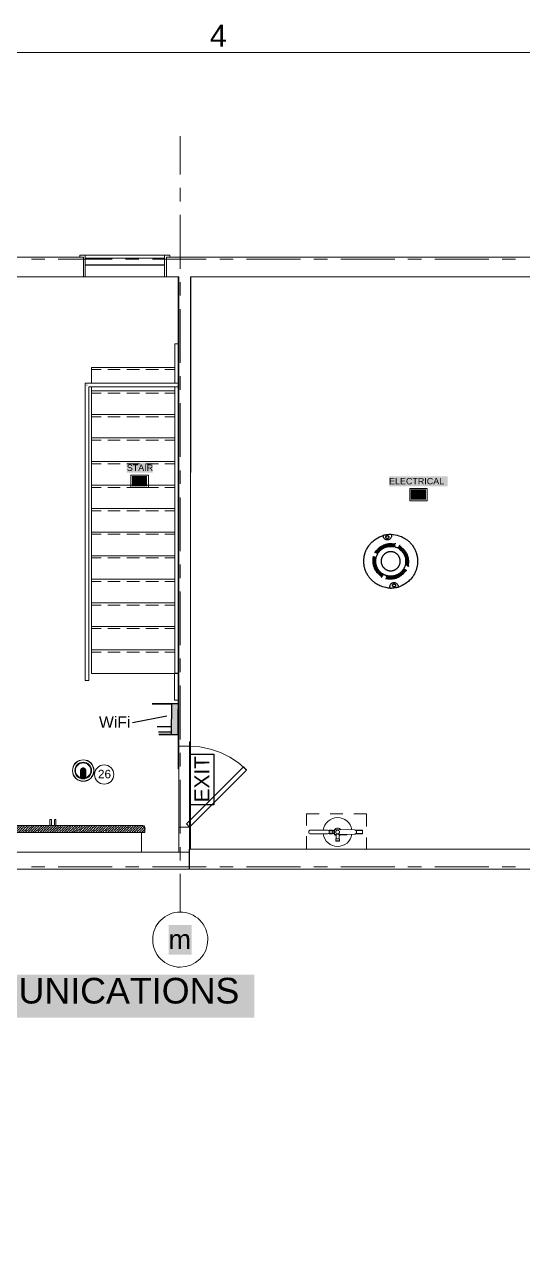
# Model space of a CAD drawing. Header units: inches. Extents: x 0.9 to 36.3, y 0.7 to 23.3.
# Drawn here: x 8.78 to 13.41, y 11.78 to 23.25 of the extents above; entities that cross this region are included whole.
import ezdxf

# ---------------------------------------------------------------- set-up
doc = ezdxf.new("R2010")
doc.units = ezdxf.units.IN
doc.linetypes.add('ACAD_ISO02W100', pattern=[15, 12, -3])
doc.linetypes.add('CENTER', pattern=[50.8, 31.75, -6.35, 6.35, -6.35])
doc.layers.get('0').update_dxf_attribs({"color": 1})
for name, color, linetype, lineweight, true_color in [('Boarder for name', 7, 'Continuous', 5, 0x777777), ('Doors', 7, 'Continuous', 5, 0xf2db9c), ('PDF_Geometry', 7, 'Continuous', 9, 0x777777), ('Security Panel', 7, 'Continuous', 5, 0x9a9c7f)]:
    doc.layers.add(name, color=color, linetype=linetype, lineweight=lineweight, true_color=true_color)
for name, color, linetype, lineweight in [('CCTV', 38, 'Continuous', 0), ('Fire Extinguisher', 12, 'Continuous', 15), ('Numbering CCTV', 38, 'Continuous', 0)]:
    doc.layers.add(name, color=color, linetype=linetype, lineweight=lineweight)
for name, color, linetype in [('EXIT', 10, 'Continuous'), ('PDF_Text', 7, 'Continuous'), ('Smoke Detector', 40, 'Continuous'), ('WIFI', 18, 'Continuous')]:
    doc.layers.add(name, color=color, linetype=linetype)
doc.layers.add('PDF_Solid Fills', color=7, linetype='Continuous', true_color=0xffffff)
doc.styles.add('PDF Arial', font='arial.ttf')
doc.styles.add('PDF GillSansMTCondensed', font='arial.ttf')
doc.styles.get("Standard").update_dxf_attribs({"font": 'arial.ttf'})

# ---------------------------------------------------------------- blocks, each defined once
blk = doc.blocks.new('HD60-TOP')
at = {"lineweight": 0}
for p, q in [((-1.29, 2.24), (-1.29, 2.23)), ((2.58, 0), (2.57, 0)), ((-1.29, -2.24), (-1.29, -2.23))]:
    blk.add_line(p, q, dxfattribs=at)
at = {"lineweight": 0, "flags": 128}
for points in [[(-1.24, 2.27), (-1.23, 2.26, 0.011482), (-1.34, 2.2), (-1.34, 2.21, -0.005759)], [(0.67, 0), (0.67, -1.3, -0.281624), (0.46, -1.65, -0.240543), (-0.46, -1.65, -0.281624), (-0.67, -1.3), (-0.67, 0, -1.000121)], [(2.58, -0.06), (2.57, -0.06, 0.011482), (2.57, 0.06), (2.58, 0.06, -0.005759)], [(-1.34, -2.21), (-1.34, -2.2, 0.011482), (-1.23, -2.26), (-1.24, -2.27, -0.005759)]]:
    blk.add_lwpolyline(points, format="xyb", close=True, dxfattribs=at)
at = {"lineweight": 0}
for radius in [2.57, 2.54, 1.99, 1.97]:
    blk.add_circle((0, 0), radius, dxfattribs=at)
blk.add_circle((0, 0), 1.84)
blk = doc.blocks.new('Fire Extinguisher_top_dwgmodels.com')
at = {"color": 0}
for p, q in [((-111.7, 8), (-47, 8)), ((-34.9, 6.6), (-37.6, 6.6)), ((-34.9, 8), (-34.9, -8)), ((-34.9, 8), (-23.5, 8)), ((-34.9, 4.6), (-23.2, 4.6)), ((-34.8, 5.7), (-23.2, 5.7)), ((-18.9, 6.3), (-18.9, -6.3)), ((-18.9, 6.3), (-13.5, 6.3)), ((-13.5, -10), (-13.5, 10)), ((-13.5, 10), (70.6, 8.9)), ((10.3, 9.7), (10.3, 11.5)), ((10.7, 9.7), (10.7, 11.5)), ((75, 7.5), (102.5, 7.5)), ((76.7, 5.9), (102.5, 5.9)), ((78.5, 0.9), (78.5, -0.9)), ((102.5, 7.5), (102.5, -7.5)), ((-111.7, -8), (-47, -8)), ((-34.9, -6.6), (-37.6, -6.6)), ((-34.9, -4.6), (-23.2, -4.6)), ((-34.9, -8), (-23.5, -8)), ((-34.8, -5.7), (-23.2, -5.7)), ((-18.9, -6.3), (-13.5, -6.3)), ((-13.5, -10), (70.6, -8.9)), ((-8, -38), (-8, -28.4)), ((8, -28.4), (-8, -28.4)), ((-8, -36.1), (8, -36.1)), ((8, -38), (-8, -38)), ((-6, -9.9), (-6, -28.4)), ((6, -9.7), (6, -28.4)), ((8, -38), (8, -28.4)), ((10.3, -9.7), (10.3, -9.7)), ((10.7, -9.9), (10.7, -9.7)), ((10.8, -10.2), (11, -9.9)), ((10.9, -10.4), (38.5, -10.4)), ((10.9, -11.2), (38.5, -11.2)), ((75, -7.5), (102.5, -7.5)), ((76.7, -5.9), (102.5, -5.9))]:
    blk.add_line(p, q, dxfattribs=at)
blk.add_circle((0, 0), 8, dxfattribs=at)
for centre, radius, start, end in [((0, 0), 60, 8.6363, 172.3377), ((-111.7, 0), 8, 90, 270), ((-48.9, -37), 45.1, 75.4552, 87.5164), ((-23.6, 0.6), 7.45, 50.2127, 88.8117), ((-23.3, 7.7), 1.98, 271.9881, 358.9526), ((-25.5, 0), 5.13, 297.4534, 62.5466), ((0, 0), 16, 147.6298, 156.9032), ((0, 0), 16, 37.0611, 141.3809), ((10.5, 11.5), 0.177, 14.0852, 165.9148), ((70.5, 0.9), 8, 0, 89.221), ((0, 0), 60, 187.6623, 351.3637), ((-48.9, 37), 45.1, 272.4836, 284.5448), ((-23.6, -0.6), 7.45, 271.1883, 309.7873), ((-23.3, -7.7), 1.98, 1.0474, 88.0119), ((0, 0), 16, 203.0968, 212.3702), ((0, 0), 16, 218.6191, 247.9757), ((-11.2, -9.9), 0.819, 184.1848, 357.3731), ((0, 0), 16, 292.0243, 310.0558), ((10.5, -11), 1.25, 101.8101, 350.1732), ((10.5, -11), 0.907, 90, 346.3844), ((10.2, -9.7), 0.107, 282.2941, 2.9308), ((10.4, -9.9), 0.229, 277.2272, 346.9737), ((11.1, -10.8), 0.447, 116.5651, 243.4349), ((0, 0), 16, 312.0013, 315.4535), ((10.5, -11), 0.907, 40.2976, 70.7774), ((10.5, -11), 1.25, 27.9629, 66.6982), ((0, 0), 16, 319.3461, 322.9389), ((38.3, -10.8), 0.447, 296.5651, 63.4349), ((70.5, -0.9), 8, 270.779, 0)]:
    blk.add_arc(centre, radius, start, end, dxfattribs=at)

msp = doc.modelspace()

# ---------------------------------------------------------------- hatches: boundary and pattern name
at = {"layer": 'CCTV', "linetype": 'ByBlock', "ltscale": 0.001, "transparency": 33554559}
msp.add_hatch(color=256, dxfattribs=at).paths.add_polyline_path([(9.353, 16.324, 1), (9.301, 16.324), (9.301, 16.274, 0.28161), (9.309, 16.26, 0.240543), (9.344, 16.26, 0.28161), (9.353, 16.274)])
at = {"layer": 'Security Panel', "ltscale": 6, "transparency": 33554559}
h = msp.add_hatch(dxfattribs=at)
h.set_pattern_fill('ANSI36', color=256, scale=0.005)
h.paths.add_polyline_path([(9.901, 15.789, 0.359329), (9.881, 15.813), (8.213, 15.813, 0.368033), (8.192, 15.788), (8.192, 15.749), (9.901, 15.749)])
at = {"layer": 'WIFI', "ltscale": 6, "transparency": 33554559}
h = msp.add_hatch(color=256, dxfattribs=at)
h.dxf.hatch_style = 1
h.set_gradient(color1=(153, 27, 30), color2=(0, 0, 0), name='CYLINDER')
h.paths.add_polyline_path([(10.21, 16.893), (10.21, 16.944), (10.147, 16.945), (10.145, 16.729), (10.147, 16.729), (10.146, 16.685), (10.145, 16.685), (10.145, 16.66), (10.21, 16.659)])

# ---------------------------------------------------------------- linework, layer by layer
at = {"layer": 'Boarder for name', "linetype": 'ByBlock'}
for points in [[(9.771, 19.068), (9.935, 19.068), (9.935, 18.954), (9.771, 18.954)], [(12.36, 18.942), (12.523, 18.942), (12.523, 18.829), (12.36, 18.829)]]:
    msp.add_lwpolyline(points, close=True, dxfattribs=at)
at = {"layer": 'Doors', "linetype": 'ByBlock'}
msp.add_lwpolyline([(10.845, 16.331), (10.77, 16.396), (10.688, 16.449), (10.601, 16.493), (10.508, 16.524), (10.411, 16.544), (10.313, 16.551)], dxfattribs=at)
msp.add_lwpolyline([(10.815, 16.359), (10.843, 16.329), (10.313, 15.799), (10.285, 15.829)], close=True, dxfattribs=at)
at = {"layer": 'EXIT', "linetype": 'ByBlock', "ltscale": 0.001}
msp.add_lwpolyline([(10.54, 16.476), (10.54, 16.006), (10.323, 16.006), (10.323, 16.476)], close=True, dxfattribs=at)
at = {"layer": 'Fire Extinguisher', "linetype": 'ACAD_ISO02W100', "ltscale": 0.01}
msp.add_lwpolyline([(11.4, 15.923), (11.957, 15.923), (11.957, 15.594), (11.4, 15.594)], close=True, dxfattribs=at)
at = {"layer": 'Numbering CCTV', "linetype": 'ByBlock', "ltscale": 0.001}
msp.add_circle((9.522, 16.287), 0.0895, dxfattribs=at)
at = {"layer": 'PDF_Geometry', "linetype": 'ByBlock'}
for p, q in [((13.996, 21.092), (10.1, 21.092)), ((10.1, 21.092), (10.1, 20.909)), ((10.1, 20.909), (10.215, 20.909)), ((10.215, 20.909), (10.215, 16.591)), ((10.323, 16.591), (10.323, 20.909)), ((10.323, 20.909), (12.783, 20.909)), ((10.323, 19.066), (10.323, 15.594)), ((10.215, 16.591), (10.215, 16.549)), ((10.215, 16.549), (10.313, 16.549)), ((10.313, 16.549), (10.313, 16.591)), ((10.313, 16.591), (10.323, 16.591)), ((14.339, 15.594), (10.31, 15.594)), ((10.31, 15.594), (10.31, 15.409)), ((10.323, 15.594), (11.598, 15.594)), ((10.31, 15.409), (14.298, 15.409))]:
    msp.add_line(p, q, dxfattribs=at)
at = {"layer": 'PDF_Geometry', "linetype": 'CENTER', "ltscale": 0.01}
msp.add_line((12.934, 20.909), (12.778, 20.909), dxfattribs=at)
at = {"layer": 'PDF_Geometry', "linetype": 'ByBlock'}
for points in [[(32.364, 1.008), (1.135, 1.008), (32.364, 1.008), (32.364, 22.993), (1.135, 22.993), (32.364, 22.993)], [(9.346, 20.909), (9.33, 20.909), (9.33, 21.092), (9.296, 21.092), (9.296, 21.109), (9.346, 21.109)], [(9.346, 21.082), (9.346, 21.079), (9.346, 21.017), (9.346, 21.021)], [(9.346, 21.082), (9.346, 21.079), (9.346, 21.017), (9.346, 21.021)], [(9.346, 21.082), (9.346, 21.079), (9.346, 21.017), (9.346, 21.021)], [(9.346, 21.082), (9.346, 21.079), (9.346, 21.017), (9.346, 21.021)], [(9.346, 21.082), (9.346, 21.079), (9.346, 21.017), (9.346, 21.021)], [(9.346, 21.082), (9.346, 21.079), (9.346, 21.017), (9.346, 21.021)], [(9.346, 21.082), (9.346, 21.079), (9.346, 21.017), (9.346, 21.021)], [(9.346, 21.082), (9.346, 21.079), (9.346, 21.017), (9.346, 21.021)], [(9.346, 21.082), (9.346, 21.079), (9.346, 21.017), (9.346, 21.021)], [(9.346, 21.082), (9.346, 21.079), (9.346, 21.017), (9.346, 21.021)], [(9.346, 21.082), (9.346, 21.079), (9.346, 21.017), (9.346, 21.021)], [(9.346, 21.082), (9.346, 21.079), (9.346, 21.017), (9.346, 21.021)], [(9.346, 21.082), (9.346, 21.079), (9.346, 21.017), (9.346, 21.021)], [(9.346, 21.082), (9.346, 21.079), (9.346, 21.017), (9.346, 21.021)], [(9.346, 21.082), (9.346, 21.079), (9.346, 21.017), (9.346, 21.021)], [(9.346, 21.082), (9.346, 21.079), (9.346, 21.017), (9.346, 21.021)], [(9.346, 21.082), (9.346, 21.079), (9.346, 21.017), (9.346, 21.021)], [(9.346, 21.021), (10.083, 21.021)], [(9.346, 21.017), (10.083, 21.017)], [(9.346, 21.017), (10.083, 21.017)], [(10.083, 21.109), (10.133, 21.109), (10.133, 21.092), (10.1, 21.092), (10.1, 20.909), (10.083, 20.909)], [(10.083, 21.082), (10.083, 21.021), (10.083, 21.017), (10.083, 21.079)], [(10.083, 21.082), (10.083, 21.021), (10.083, 21.017), (10.083, 21.079)], [(10.083, 21.082), (10.083, 21.021), (10.083, 21.017), (10.083, 21.079)], [(10.083, 21.082), (10.083, 21.021), (10.083, 21.017), (10.083, 21.079)], [(10.083, 21.082), (10.083, 21.021), (10.083, 21.017), (10.083, 21.079)], [(10.083, 21.082), (10.083, 21.021), (10.083, 21.017), (10.083, 21.079)], [(10.083, 21.082), (10.083, 21.021), (10.083, 21.017), (10.083, 21.079)], [(10.083, 21.082), (10.083, 21.021), (10.083, 21.017), (10.083, 21.079)], [(10.083, 21.082), (10.083, 21.021), (10.083, 21.017), (10.083, 21.079)], [(10.083, 21.082), (10.083, 21.021), (10.083, 21.017), (10.083, 21.079)], [(10.083, 21.082), (10.083, 21.021), (10.083, 21.017), (10.083, 21.079)], [(10.083, 21.082), (10.083, 21.021), (10.083, 21.017), (10.083, 21.079)], [(10.083, 21.082), (10.083, 21.021), (10.083, 21.017), (10.083, 21.079)], [(10.083, 21.082), (10.083, 21.021), (10.083, 21.017), (10.083, 21.079)], [(10.083, 21.082), (10.083, 21.021), (10.083, 21.017), (10.083, 21.079)], [(10.083, 21.082), (10.083, 21.021), (10.083, 21.017), (10.083, 21.079)], [(10.083, 21.082), (10.083, 21.021), (10.083, 21.017), (10.083, 21.079)], [(10.1, 20.909), (9.33, 20.909)], [(10.178, 20.286), (10.18, 20.286), (10.181, 20.286), (10.185, 20.286), (10.19, 20.286), (10.193, 20.286), (10.198, 20.286), (10.201, 20.286), (10.205, 20.286), (10.208, 20.286), (10.21, 20.286), (10.208, 20.286), (10.205, 20.286), (10.201, 20.286), (10.198, 20.286), (10.193, 20.286), (10.19, 20.286), (10.185, 20.286), (10.181, 20.286), (10.18, 20.286)], [(10.178, 17.228), (10.178, 19.888)], [(10.21, 19.921), (10.21, 19.919), (10.21, 19.916), (10.21, 19.913), (10.21, 19.909), (10.21, 19.904), (10.21, 19.901), (10.21, 19.896), (10.21, 19.893), (10.21, 19.891), (10.21, 19.889), (10.21, 19.891), (10.21, 19.893), (10.21, 19.896), (10.21, 19.901), (10.21, 19.904), (10.21, 19.909), (10.21, 19.913), (10.21, 19.916), (10.21, 19.919)], [(10.21, 19.914), (10.21, 19.913), (10.21, 19.909), (10.21, 19.908), (10.21, 19.904), (10.21, 19.903), (10.21, 19.899), (10.21, 19.898), (10.21, 19.896), (10.21, 19.894), (10.21, 19.896), (10.21, 19.898), (10.21, 19.899), (10.21, 19.903), (10.21, 19.904), (10.21, 19.908), (10.21, 19.909), (10.21, 19.913)], [(10.176, 16.978), (10.176, 17.228)], [(10.2, 17.228), (10.198, 17.228), (10.193, 17.228), (10.19, 17.228), (10.188, 17.228), (10.19, 17.228), (10.193, 17.228), (10.198, 17.228)], [(9.345, 17.159), (9.346, 17.159), (9.35, 17.159), (9.353, 17.159), (9.356, 17.159), (9.361, 17.159), (9.365, 17.159), (9.37, 17.159), (9.373, 17.159), (9.375, 17.159), (9.376, 17.159), (9.375, 17.159), (9.373, 17.159), (9.37, 17.159), (9.365, 17.159), (9.361, 17.159), (9.356, 17.159), (9.353, 17.159), (9.35, 17.159), (9.346, 17.159)], [(9.351, 17.159), (9.353, 17.159), (9.356, 17.159), (9.358, 17.159), (9.361, 17.159), (9.363, 17.159), (9.366, 17.159), (9.368, 17.159), (9.37, 17.159), (9.371, 17.159), (9.37, 17.159), (9.368, 17.159), (9.366, 17.159), (9.363, 17.159), (9.361, 17.159), (9.358, 17.159), (9.356, 17.159), (9.353, 17.159)], [(10.178, 16.978), (10.18, 16.978), (10.181, 16.978), (10.185, 16.978), (10.19, 16.978), (10.193, 16.978), (10.198, 16.978), (10.201, 16.978), (10.205, 16.978), (10.208, 16.978), (10.21, 16.978), (10.208, 16.978), (10.205, 16.978), (10.201, 16.978), (10.198, 16.978), (10.193, 16.978), (10.19, 16.978), (10.185, 16.978), (10.181, 16.978), (10.18, 16.978)], [(10.178, 16.978), (10.18, 16.978), (10.181, 16.978), (10.185, 16.978), (10.19, 16.978), (10.193, 16.978), (10.198, 16.978), (10.201, 16.978), (10.205, 16.978), (10.208, 16.978), (10.21, 16.978), (10.208, 16.978), (10.205, 16.978), (10.201, 16.978), (10.198, 16.978), (10.193, 16.978), (10.19, 16.978), (10.185, 16.978), (10.181, 16.978), (10.18, 16.978)], [(10.215, 16.549), (10.313, 16.549), (10.313, 15.799), (10.215, 15.799)], [(10.215, 15.799), (10.215, 15.566), (10.313, 15.566), (10.313, 15.799)], [(8.223, 15.409), (10.313, 15.409), (10.313, 15.566), (8.223, 15.566)]]:
    msp.add_lwpolyline(points, close=True, dxfattribs=at)
for points in [[(10.228, 21.859), (10.228, 22.214)], [(10.228, 21.609), (10.228, 21.734)], [(10.228, 20.984), (10.228, 21.484)], [(4.005, 15.566), (4.371, 15.566), (4.371, 15.723), (4.43, 15.723), (4.43, 17.083), (8.223, 17.083), (8.223, 17.183), (4.43, 17.183), (4.43, 19.438), (4.388, 19.438), (4.388, 19.478), (4.388, 20.909), (9.33, 20.909), (9.33, 21.092), (4.005, 21.092)], [(8.846, 21.072), (8.971, 21.072)], [(9.096, 21.072), (9.596, 21.072)], [(9.296, 21.092), (9.296, 21.109), (10.133, 21.109), (10.133, 21.092)], [(9.346, 21.109), (10.083, 21.109)], [(9.346, 21.082), (10.083, 21.082), (9.346, 21.082)], [(9.346, 21.082), (10.083, 21.082), (9.346, 21.082)], [(9.346, 21.082), (10.083, 21.082), (9.346, 21.082)], [(9.346, 21.082), (10.083, 21.082), (9.346, 21.082)], [(9.346, 21.082), (10.083, 21.082), (9.346, 21.082)], [(9.346, 21.082), (10.083, 21.082), (9.346, 21.082)], [(9.346, 21.082), (10.083, 21.082), (9.346, 21.082)], [(9.346, 21.082), (10.083, 21.082), (9.346, 21.082)], [(9.346, 21.082), (10.083, 21.082), (9.346, 21.082)], [(9.346, 21.082), (10.083, 21.082), (9.346, 21.082)], [(9.346, 21.082), (10.083, 21.082), (9.346, 21.082)], [(9.346, 21.082), (10.083, 21.082), (9.346, 21.082)], [(9.346, 21.082), (10.083, 21.082), (9.346, 21.082)], [(9.346, 21.082), (10.083, 21.082), (9.346, 21.082)], [(9.346, 21.082), (10.083, 21.082), (9.346, 21.082)], [(9.346, 21.082), (10.083, 21.082), (9.346, 21.082)], [(9.346, 21.082), (10.083, 21.082), (9.346, 21.082)], [(9.346, 21.082), (10.083, 21.082), (9.346, 21.082)], [(9.346, 21.082), (10.083, 21.082), (9.346, 21.082)], [(9.346, 21.046), (9.346, 21.017), (9.346, 21.021), (9.346, 21.052)], [(10.083, 21.017), (9.346, 21.017)], [(10.083, 21.017), (9.346, 21.017)], [(10.083, 21.017), (9.346, 21.017)], [(10.083, 21.017), (9.346, 21.017)], [(10.083, 21.017), (9.346, 21.017)], [(10.083, 21.017), (9.346, 21.017)], [(10.083, 21.017), (9.346, 21.017)], [(10.083, 21.017), (9.346, 21.017)], [(10.083, 21.017), (9.346, 21.017)], [(10.083, 21.017), (9.346, 21.017)], [(10.083, 21.017), (9.346, 21.017)], [(10.083, 21.017), (9.346, 21.017)], [(10.083, 21.017), (9.346, 21.017)], [(10.083, 21.017), (9.346, 21.017)], [(10.083, 21.017), (9.346, 21.017)], [(10.083, 21.017), (9.346, 21.017)], [(10.083, 21.017), (9.346, 21.017)], [(10.083, 21.017), (9.346, 21.017)], [(10.083, 21.017), (9.346, 21.017)], [(10.083, 21.017), (9.346, 21.017)], [(10.083, 21.017), (9.346, 21.017)], [(10.083, 21.017), (9.346, 21.017)], [(10.083, 21.017), (9.346, 21.017)], [(10.083, 21.017), (9.346, 21.017)], [(10.083, 21.017), (9.346, 21.017)], [(10.083, 21.017), (9.346, 21.017)], [(10.083, 21.017), (9.346, 21.017)], [(10.083, 21.017), (9.346, 21.017)], [(10.083, 21.017), (9.346, 21.017)], [(10.083, 21.017), (9.346, 21.017)], [(10.083, 21.017), (9.346, 21.017)], [(10.083, 21.017), (9.346, 21.017)], [(10.083, 21.017), (9.346, 21.017)], [(10.083, 21.017), (9.346, 21.017)], [(9.721, 21.072), (9.845, 21.072)], [(9.97, 21.072), (10.47, 21.072)], [(10.083, 21.052), (10.083, 21.021), (10.083, 21.017), (10.083, 21.046)], [(10.595, 21.072), (10.72, 21.072)], [(10.845, 21.072), (11.345, 21.072)], [(11.47, 21.072), (11.595, 21.072)], [(11.72, 21.072), (12.22, 21.072)], [(12.343, 21.072), (12.468, 21.072)], [(12.593, 21.072), (13.093, 21.072)], [(13.218, 21.072), (13.343, 21.072)], [(9.378, 17.159), (9.378, 19.888), (10.21, 19.888), (9.378, 19.888), (9.378, 17.159), (9.345, 17.159), (9.345, 19.921), (10.21, 19.921), (10.21, 20.909)], [(10.083, 20.909), (9.346, 20.909)], [(10.215, 20.909), (10.215, 16.341), (10.211, 16.341), (10.211, 20.909), (10.211, 16.341)], [(10.328, 20.909), (10.328, 19.093), (10.326, 19.093), (10.325, 19.093), (10.323, 19.093), (10.323, 20.909)], [(10.325, 20.909), (10.325, 19.093), (10.325, 20.909)], [(11.773, 20.909), (12.778, 20.909)], [(12.934, 20.909), (13.508, 20.909)], [(10.228, 20.734), (10.228, 20.859)], [(10.228, 20.111), (10.228, 20.609)], [(10.178, 20.286), (10.178, 19.921), (10.178, 20.286), (10.21, 20.286)], [(10.178, 20.068), (9.403, 20.068), (9.403, 19.921)], [(9.495, 20.048), (9.403, 20.048)], [(9.671, 20.048), (9.555, 20.048)], [(9.85, 20.048), (9.731, 20.048)], [(10.026, 20.048), (9.908, 20.048)], [(10.178, 20.048), (10.085, 20.048)], [(10.228, 19.861), (10.228, 19.986)], [(10.21, 18.226), (10.21, 17.226), (10.21, 18.244), (10.21, 19.888), (10.21, 19.921), (9.345, 19.921), (9.345, 17.159)], [(9.363, 19.903), (9.361, 19.904), (9.36, 19.906)], [(10.176, 17.226), (9.403, 17.226), (9.403, 17.444), (9.403, 17.663), (9.403, 17.883), (9.403, 18.101), (9.403, 18.319), (9.403, 18.538), (9.403, 18.756), (9.403, 18.974), (9.403, 19.194), (9.403, 19.413), (9.403, 19.631), (9.403, 19.849), (9.403, 19.888)], [(10.178, 19.849), (9.403, 19.849)], [(9.495, 19.829), (9.403, 19.829)], [(9.671, 19.829), (9.555, 19.829)], [(9.85, 19.829), (9.731, 19.829)], [(10.026, 19.829), (9.908, 19.829)], [(10.178, 19.829), (10.085, 19.829)], [(10.228, 19.236), (10.228, 19.736)], [(10.178, 19.631), (9.403, 19.631)], [(9.495, 19.609), (9.403, 19.609)], [(9.671, 19.609), (9.555, 19.609)], [(9.85, 19.609), (9.731, 19.609)], [(10.026, 19.609), (9.908, 19.609)], [(10.178, 19.609), (10.085, 19.609)], [(10.178, 19.413), (9.403, 19.413)], [(9.495, 19.391), (9.403, 19.391)], [(9.671, 19.391), (9.555, 19.391)], [(9.85, 19.391), (9.731, 19.391)], [(10.026, 19.391), (9.908, 19.391)], [(10.178, 19.391), (10.085, 19.391)], [(10.178, 19.194), (9.403, 19.194)], [(9.495, 19.173), (9.403, 19.173)], [(9.671, 19.173), (9.555, 19.173)], [(9.85, 19.173), (9.731, 19.173)], [(10.026, 19.173), (9.908, 19.173)], [(10.178, 19.173), (10.085, 19.173)], [(10.228, 18.986), (10.228, 19.111)], [(10.325, 19.093), (10.325, 19.093)], [(10.178, 18.974), (9.403, 18.974)], [(9.495, 18.954), (9.403, 18.954)], [(9.671, 18.954), (9.555, 18.954)], [(9.85, 18.954), (9.731, 18.954)], [(10.026, 18.954), (9.908, 18.954)], [(10.178, 18.954), (10.085, 18.954)], [(10.228, 18.361), (10.228, 18.861)], [(10.178, 18.756), (9.403, 18.756)], [(9.495, 18.736), (9.403, 18.736)], [(9.671, 18.736), (9.555, 18.736)], [(9.85, 18.736), (9.731, 18.736)], [(10.026, 18.736), (9.908, 18.736)], [(10.178, 18.736), (10.085, 18.736)], [(10.178, 18.538), (9.403, 18.538)], [(9.495, 18.518), (9.403, 18.518)], [(9.671, 18.518), (9.555, 18.518)], [(9.85, 18.518), (9.731, 18.518)], [(10.026, 18.518), (9.908, 18.518)], [(10.178, 18.518), (10.085, 18.518)], [(10.178, 18.319), (9.403, 18.319)], [(9.495, 18.298), (9.403, 18.298)], [(9.671, 18.298), (9.555, 18.298)], [(9.85, 18.298), (9.731, 18.298)], [(10.026, 18.298), (9.908, 18.298)], [(10.178, 18.298), (10.085, 18.298)], [(10.228, 18.111), (10.228, 18.236)], [(10.178, 18.101), (9.403, 18.101)], [(9.495, 18.079), (9.403, 18.079)], [(9.671, 18.079), (9.555, 18.079)], [(9.85, 18.079), (9.731, 18.079)], [(10.026, 18.079), (9.908, 18.079)], [(10.178, 18.079), (10.085, 18.079)], [(10.228, 17.488), (10.228, 17.986)], [(10.178, 17.883), (9.403, 17.883)], [(9.495, 17.861), (9.403, 17.861)], [(9.671, 17.861), (9.555, 17.861)], [(9.85, 17.861), (9.731, 17.861)], [(10.026, 17.861), (9.908, 17.861)], [(10.178, 17.861), (10.085, 17.861)], [(10.178, 17.663), (9.403, 17.663)], [(9.495, 17.643), (9.403, 17.643)], [(9.671, 17.643), (9.555, 17.643)], [(9.85, 17.643), (9.731, 17.643)], [(10.026, 17.643), (9.908, 17.643)], [(10.178, 17.643), (10.085, 17.643)], [(10.178, 17.444), (9.403, 17.444)], [(9.495, 17.424), (9.403, 17.424)], [(9.671, 17.424), (9.555, 17.424)], [(9.85, 17.424), (9.731, 17.424)], [(10.026, 17.424), (9.908, 17.424)], [(10.178, 17.424), (10.085, 17.424)], [(10.228, 17.238), (10.228, 17.363)], [(10.21, 16.978), (10.21, 17.228), (10.176, 17.228), (10.176, 16.978), (10.21, 16.978), (10.21, 17.226), (10.178, 17.226)], [(10.195, 17.226), (10.193, 17.226)], [(10.213, 16.341), (10.211, 16.341), (10.21, 16.341), (10.21, 16.978), (10.21, 17.226)], [(10.228, 16.613), (10.228, 17.113)], [(10.323, 15.594), (10.323, 16.591)], [(10.228, 16.363), (10.228, 16.488)], [(10.228, 15.738), (10.228, 16.238)], [(10.228, 15.488), (10.228, 15.613)], [(8.846, 15.431), (8.971, 15.431)], [(9.096, 15.431), (9.596, 15.431)], [(9.721, 15.431), (9.845, 15.431)], [(9.97, 15.431), (10.47, 15.431)], [(10.595, 15.431), (10.72, 15.431)], [(10.845, 15.431), (11.345, 15.431)], [(11.47, 15.431), (11.595, 15.431)], [(11.72, 15.431), (12.22, 15.431)], [(12.343, 15.431), (12.468, 15.431)], [(12.593, 15.431), (13.093, 15.431)], [(13.218, 15.431), (13.343, 15.431)], [(10.228, 15.008), (10.228, 15.364)]]:
    msp.add_lwpolyline(points, dxfattribs=at)
msp.add_lwpolyline([(10.228, 15.009, 0.416667), (9.973, 14.754, 0.415306), (10.228, 14.498, 0.413961), (10.485, 14.754, 0.415306)], format="xyb", close=True, dxfattribs=at)
at = {"layer": 'PDF_Solid Fills', "linetype": 'ByBlock', "transparency": 33554559}
for points in [[(9.731, 19.089), (9.973, 19.089), (9.731, 19.183), (9.973, 19.183)], [(9.781, 18.964), (9.921, 18.964), (9.781, 19.058), (9.921, 19.058)], [(12.168, 18.964), (12.711, 18.964), (12.168, 19.057), (12.711, 19.057)], [(12.37, 18.841), (12.51, 18.841), (12.37, 18.934), (12.51, 18.934)], [(10.12, 14.613), (10.333, 14.613), (10.12, 14.891), (10.333, 14.891)], [(5.897, 14.03), (10.916, 14.03), (5.897, 14.429), (10.916, 14.429)]]:
    msp.add_solid(points, dxfattribs=at)
at = {"layer": 'PDF_Solid Fills', "color": 7, "linetype": 'ByBlock', "transparency": 33554559}
msp.add_solid([(3.135, 14.099), (10.886, 14.099), (3.135, 14.123), (10.886, 14.123)], dxfattribs=at)
at = {"layer": 'Security Panel', "linetype": 'CENTER', "ltscale": 0.01}
for points in [[(9.033, 15.813), (9.018, 15.813), (9.018, 15.868), (9.033, 15.868)], [(9.074, 15.813), (9.06, 15.813), (9.06, 15.868), (9.074, 15.868)]]:
    msp.add_lwpolyline(points, close=True, dxfattribs=at)
at = {"layer": 'Security Panel', "linetype": 'ByBlock', "ltscale": 0.001}
msp.add_lwpolyline([(9.901, 15.788, 0.368033), (9.881, 15.813), (8.213, 15.813, 0.368033), (8.192, 15.788), (8.192, 15.789)], format="xyb", dxfattribs=at)
msp.add_lwpolyline([(8.192, 15.788), (8.192, 15.749), (9.901, 15.749), (9.901, 15.789)], dxfattribs=at)
msp.add_lwpolyline([(8.224, 15.566), (8.224, 15.749), (9.869, 15.749), (9.869, 15.566)], close=True, dxfattribs=at)
at = {"layer": 'Smoke Detector', "linetype": 'ByBlock'}
for points in [[(12.182, 18.017), (12.159, 18.019), (12.14, 18.023), (12.123, 18.027), (12.108, 18.031), (12.095, 18.035), (12.083, 18.04), (12.073, 18.045), (12.063, 18.049), (12.055, 18.054), (12.047, 18.059), (12.039, 18.064), (12.032, 18.069), (12.025, 18.075), (12.019, 18.08), (12.013, 18.085), (12.007, 18.091), (12.001, 18.097), (11.996, 18.103), (11.99, 18.109), (11.985, 18.116), (11.98, 18.122), (11.976, 18.129), (11.971, 18.136), (11.967, 18.143), (11.963, 18.15), (11.959, 18.157), (11.956, 18.165), (11.953, 18.172), (11.95, 18.18), (11.947, 18.187), (11.944, 18.195), (11.942, 18.203), (11.94, 18.211), (11.938, 18.219), (11.937, 18.227), (11.936, 18.235), (11.935, 18.243), (11.934, 18.251), (11.934, 18.26), (11.934, 18.268), (11.934, 18.276), (11.934, 18.284), (11.935, 18.292), (11.936, 18.3), (11.937, 18.308), (11.938, 18.316), (11.94, 18.324), (11.942, 18.332), (11.944, 18.34), (11.947, 18.348), (11.95, 18.356), (11.953, 18.363), (11.956, 18.371), (11.959, 18.378), (11.963, 18.385), (11.967, 18.393), (11.971, 18.4), (11.976, 18.406), (11.981, 18.413), (11.986, 18.42), (11.991, 18.427), (11.997, 18.434), (12.004, 18.441), (12.011, 18.448), (12.019, 18.455), (12.028, 18.462), (12.038, 18.469), (12.049, 18.477), (12.063, 18.485), (12.078, 18.493), (12.097, 18.502), (12.118, 18.51)], [(12.183, 18.519), (12.206, 18.516), (12.226, 18.513), (12.244, 18.509), (12.259, 18.505), (12.272, 18.5), (12.283, 18.496), (12.294, 18.491), (12.303, 18.486), (12.312, 18.481), (12.32, 18.476), (12.327, 18.471), (12.335, 18.466), (12.341, 18.461), (12.348, 18.455), (12.354, 18.45), (12.36, 18.444), (12.365, 18.438), (12.371, 18.432), (12.376, 18.426), (12.381, 18.42), (12.386, 18.413), (12.391, 18.406), (12.395, 18.4), (12.399, 18.393), (12.403, 18.385), (12.407, 18.378), (12.411, 18.371), (12.414, 18.363), (12.417, 18.356), (12.42, 18.348), (12.422, 18.34), (12.424, 18.332), (12.426, 18.324), (12.428, 18.316), (12.43, 18.308), (12.431, 18.3), (12.432, 18.292), (12.432, 18.284), (12.433, 18.276), (12.433, 18.268), (12.433, 18.26), (12.432, 18.251), (12.432, 18.243), (12.431, 18.235), (12.43, 18.227), (12.428, 18.219), (12.426, 18.211), (12.424, 18.203), (12.422, 18.195), (12.42, 18.187), (12.417, 18.18), (12.414, 18.172), (12.411, 18.165), (12.407, 18.157), (12.403, 18.15), (12.399, 18.143), (12.395, 18.136), (12.391, 18.129), (12.386, 18.122), (12.381, 18.115), (12.375, 18.109), (12.369, 18.102), (12.363, 18.095), (12.355, 18.088), (12.348, 18.081), (12.339, 18.073), (12.329, 18.066), (12.318, 18.058), (12.304, 18.051), (12.289, 18.043), (12.271, 18.034), (12.25, 18.025)], [(12.039, 18.351), (12.049, 18.363), (12.057, 18.373), (12.066, 18.381), (12.073, 18.389), (12.08, 18.395), (12.086, 18.4), (12.092, 18.404), (12.098, 18.408), (12.104, 18.411), (12.109, 18.414), (12.115, 18.417), (12.12, 18.419), (12.126, 18.421), (12.132, 18.423), (12.138, 18.425), (12.144, 18.427), (12.151, 18.428), (12.158, 18.43), (12.167, 18.431), (12.176, 18.431), (12.186, 18.431), (12.198, 18.431), (12.211, 18.43), (12.226, 18.428)], [(12.254, 18.39), (12.264, 18.381), (12.272, 18.374), (12.28, 18.367), (12.286, 18.361), (12.291, 18.355), (12.295, 18.35), (12.299, 18.345), (12.302, 18.34), (12.305, 18.335), (12.307, 18.33), (12.309, 18.326), (12.312, 18.321), (12.313, 18.317), (12.315, 18.312), (12.316, 18.308), (12.318, 18.304), (12.319, 18.299), (12.32, 18.295), (12.32, 18.29), (12.321, 18.286), (12.322, 18.281), (12.322, 18.277), (12.322, 18.272), (12.322, 18.268), (12.322, 18.263), (12.322, 18.259), (12.322, 18.254), (12.321, 18.25), (12.32, 18.245), (12.32, 18.241), (12.319, 18.236), (12.318, 18.232), (12.316, 18.227), (12.315, 18.223), (12.313, 18.219), (12.312, 18.214), (12.31, 18.21), (12.308, 18.206), (12.306, 18.202), (12.304, 18.198), (12.301, 18.194), (12.299, 18.19), (12.296, 18.187), (12.294, 18.183), (12.291, 18.179), (12.288, 18.176), (12.285, 18.173), (12.282, 18.169), (12.278, 18.166), (12.275, 18.163), (12.271, 18.16), (12.268, 18.157), (12.264, 18.155), (12.261, 18.152), (12.257, 18.15), (12.253, 18.147), (12.249, 18.145), (12.245, 18.143), (12.241, 18.141), (12.236, 18.139), (12.232, 18.138), (12.228, 18.136), (12.224, 18.135), (12.219, 18.133), (12.215, 18.132), (12.21, 18.131), (12.206, 18.13), (12.201, 18.13), (12.197, 18.129), (12.192, 18.129), (12.188, 18.129), (12.183, 18.129), (12.179, 18.129), (12.174, 18.129), (12.17, 18.129), (12.165, 18.13), (12.161, 18.13), (12.156, 18.131), (12.152, 18.132), (12.147, 18.133), (12.143, 18.135), (12.139, 18.136), (12.134, 18.138), (12.13, 18.139), (12.126, 18.141), (12.122, 18.143), (12.118, 18.145), (12.114, 18.147), (12.11, 18.15), (12.106, 18.152), (12.102, 18.155), (12.099, 18.157), (12.095, 18.16), (12.092, 18.163), (12.088, 18.166), (12.085, 18.169), (12.082, 18.173), (12.079, 18.176), (12.076, 18.179), (12.073, 18.183), (12.07, 18.187), (12.068, 18.19), (12.065, 18.194), (12.063, 18.198), (12.061, 18.202), (12.059, 18.206), (12.057, 18.21), (12.055, 18.214), (12.053, 18.219), (12.052, 18.223), (12.05, 18.227), (12.049, 18.232), (12.048, 18.236), (12.047, 18.241), (12.046, 18.245), (12.045, 18.25), (12.045, 18.254), (12.044, 18.259), (12.044, 18.263), (12.044, 18.268), (12.044, 18.272), (12.044, 18.277), (12.045, 18.281), (12.045, 18.286), (12.046, 18.29), (12.047, 18.295), (12.048, 18.299), (12.049, 18.304), (12.05, 18.308), (12.052, 18.312), (12.053, 18.317), (12.055, 18.321), (12.057, 18.325), (12.059, 18.329), (12.061, 18.333), (12.063, 18.337), (12.065, 18.341), (12.068, 18.345), (12.07, 18.349), (12.073, 18.352), (12.076, 18.356), (12.079, 18.359), (12.082, 18.363), (12.085, 18.366), (12.088, 18.369), (12.092, 18.372), (12.095, 18.375), (12.099, 18.378), (12.102, 18.381), (12.106, 18.383), (12.11, 18.386), (12.114, 18.388), (12.118, 18.39), (12.122, 18.392), (12.126, 18.394), (12.13, 18.396), (12.134, 18.398), (12.139, 18.399), (12.143, 18.401), (12.147, 18.402), (12.152, 18.403), (12.156, 18.404), (12.161, 18.405), (12.165, 18.406), (12.17, 18.406), (12.175, 18.406), (12.181, 18.406), (12.186, 18.406), (12.192, 18.406), (12.198, 18.406), (12.204, 18.406), (12.209, 18.406), (12.214, 18.406), (12.217, 18.407), (12.22, 18.409), (12.222, 18.411)], [(12.061, 18.338), (12.059, 18.339), (12.057, 18.341), (12.055, 18.342), (12.054, 18.343), (12.053, 18.345), (12.052, 18.347), (12.052, 18.349), (12.052, 18.351), (12.053, 18.354), (12.055, 18.357), (12.057, 18.36), (12.06, 18.364), (12.062, 18.367), (12.066, 18.371), (12.069, 18.375), (12.072, 18.378), (12.076, 18.382), (12.08, 18.385), (12.084, 18.389), (12.088, 18.392), (12.092, 18.395), (12.096, 18.398), (12.101, 18.401), (12.105, 18.403), (12.109, 18.406), (12.114, 18.408), (12.119, 18.41), (12.123, 18.412), (12.128, 18.414), (12.133, 18.416), (12.138, 18.418), (12.143, 18.419), (12.148, 18.42), (12.153, 18.421), (12.158, 18.422), (12.163, 18.423), (12.168, 18.424), (12.173, 18.424), (12.178, 18.424), (12.183, 18.424), (12.188, 18.424), (12.193, 18.424), (12.198, 18.424), (12.203, 18.424), (12.207, 18.423), (12.211, 18.423), (12.215, 18.423), (12.218, 18.424), (12.22, 18.424), (12.222, 18.425), (12.224, 18.426), (12.225, 18.427), (12.226, 18.429), (12.227, 18.431), (12.227, 18.433), (12.228, 18.435)], [(12.055, 18.342), (12.063, 18.352), (12.071, 18.361), (12.078, 18.369), (12.085, 18.376), (12.091, 18.381), (12.097, 18.385), (12.102, 18.389), (12.107, 18.393), (12.112, 18.396), (12.117, 18.398), (12.122, 18.401), (12.127, 18.403), (12.132, 18.405), (12.136, 18.406), (12.141, 18.408), (12.145, 18.409), (12.15, 18.41), (12.155, 18.411), (12.16, 18.412), (12.165, 18.413), (12.17, 18.413), (12.175, 18.414), (12.181, 18.414), (12.186, 18.414), (12.193, 18.414), (12.199, 18.413), (12.205, 18.413), (12.21, 18.413), (12.215, 18.414), (12.219, 18.415), (12.223, 18.418), (12.224, 18.421)], [(12.22, 18.404), (12.231, 18.399), (12.24, 18.396), (12.246, 18.394), (12.25, 18.393), (12.254, 18.393), (12.255, 18.394), (12.257, 18.395), (12.257, 18.396), (12.258, 18.397), (12.259, 18.398), (12.259, 18.399), (12.26, 18.4), (12.261, 18.402), (12.261, 18.403), (12.262, 18.404), (12.263, 18.405), (12.263, 18.406), (12.264, 18.408), (12.265, 18.409), (12.266, 18.41), (12.267, 18.412), (12.268, 18.414), (12.269, 18.416), (12.27, 18.418)], [(12.257, 18.396), (12.268, 18.388), (12.277, 18.38), (12.285, 18.373), (12.291, 18.366), (12.296, 18.36), (12.301, 18.354), (12.305, 18.349), (12.308, 18.343), (12.311, 18.338), (12.314, 18.334), (12.316, 18.329), (12.318, 18.324), (12.32, 18.319), (12.322, 18.313), (12.324, 18.308), (12.325, 18.302), (12.326, 18.296), (12.328, 18.29), (12.328, 18.283), (12.329, 18.274), (12.329, 18.265), (12.329, 18.255), (12.328, 18.243), (12.326, 18.229)], [(12.262, 18.405), (12.274, 18.396), (12.284, 18.388), (12.292, 18.38), (12.299, 18.373), (12.304, 18.366), (12.309, 18.36), (12.313, 18.354), (12.317, 18.349), (12.32, 18.343), (12.323, 18.338), (12.325, 18.333), (12.328, 18.328), (12.33, 18.323), (12.332, 18.318), (12.333, 18.313), (12.335, 18.308), (12.336, 18.303), (12.337, 18.298), (12.338, 18.293), (12.339, 18.288), (12.339, 18.283), (12.34, 18.278), (12.34, 18.273), (12.34, 18.268), (12.34, 18.263), (12.34, 18.258), (12.339, 18.253), (12.339, 18.248), (12.338, 18.244), (12.337, 18.24), (12.336, 18.237), (12.335, 18.234), (12.333, 18.232), (12.332, 18.231), (12.33, 18.23), (12.328, 18.23), (12.326, 18.23), (12.324, 18.23), (12.322, 18.231), (12.319, 18.231)], [(12.266, 18.412), (12.278, 18.402), (12.288, 18.393), (12.297, 18.385), (12.304, 18.378), (12.31, 18.371), (12.315, 18.365), (12.32, 18.359), (12.323, 18.353), (12.327, 18.347), (12.33, 18.342), (12.332, 18.336), (12.335, 18.33), (12.337, 18.325), (12.339, 18.319), (12.341, 18.313), (12.342, 18.307), (12.344, 18.3), (12.345, 18.293), (12.346, 18.284), (12.347, 18.275), (12.347, 18.265), (12.347, 18.253), (12.346, 18.24), (12.344, 18.225)], [(12.016, 18.313), (12.018, 18.312), (12.02, 18.311), (12.022, 18.311), (12.024, 18.31), (12.026, 18.31), (12.028, 18.309), (12.029, 18.309), (12.031, 18.309), (12.032, 18.308), (12.034, 18.308), (12.036, 18.307), (12.038, 18.307), (12.04, 18.306), (12.042, 18.305), (12.045, 18.305), (12.047, 18.304)], [(12.1, 18.124), (12.088, 18.133), (12.078, 18.142), (12.069, 18.15), (12.062, 18.157), (12.056, 18.164), (12.051, 18.171), (12.047, 18.177), (12.043, 18.183), (12.04, 18.188), (12.037, 18.194), (12.034, 18.199), (12.032, 18.205), (12.029, 18.211), (12.027, 18.216), (12.026, 18.222), (12.024, 18.229), (12.023, 18.236), (12.021, 18.243), (12.02, 18.251), (12.02, 18.26), (12.02, 18.27), (12.02, 18.282), (12.021, 18.296), (12.023, 18.311)], [(12.104, 18.13), (12.093, 18.14), (12.083, 18.148), (12.075, 18.155), (12.068, 18.163), (12.062, 18.169), (12.057, 18.175), (12.053, 18.181), (12.05, 18.187), (12.046, 18.192), (12.044, 18.197), (12.041, 18.203), (12.039, 18.208), (12.037, 18.213), (12.035, 18.219), (12.033, 18.225), (12.031, 18.231), (12.03, 18.237), (12.029, 18.244), (12.028, 18.252), (12.027, 18.26), (12.027, 18.27), (12.028, 18.282), (12.029, 18.294), (12.03, 18.309)], [(12.033, 18.355), (12.035, 18.353), (12.037, 18.352), (12.038, 18.352), (12.039, 18.351), (12.041, 18.35), (12.042, 18.349), (12.044, 18.348), (12.046, 18.347)], [(12.109, 18.139), (12.099, 18.148), (12.089, 18.156), (12.082, 18.163), (12.075, 18.169), (12.07, 18.176), (12.066, 18.181), (12.062, 18.187), (12.058, 18.192), (12.055, 18.197), (12.053, 18.202), (12.05, 18.207), (12.048, 18.212), (12.046, 18.217), (12.044, 18.222), (12.043, 18.227), (12.041, 18.233), (12.04, 18.239), (12.039, 18.246), (12.038, 18.253), (12.037, 18.261), (12.037, 18.27), (12.038, 18.281), (12.039, 18.293), (12.04, 18.306)], [(12.113, 18.146), (12.112, 18.144), (12.11, 18.141), (12.109, 18.139), (12.108, 18.137), (12.107, 18.136), (12.106, 18.134), (12.105, 18.133), (12.104, 18.131), (12.103, 18.13), (12.103, 18.128), (12.102, 18.127), (12.101, 18.125), (12.1, 18.123), (12.099, 18.122), (12.098, 18.12), (12.096, 18.117)], [(12.14, 18.107), (12.155, 18.105), (12.169, 18.104), (12.18, 18.104), (12.191, 18.104), (12.2, 18.105), (12.208, 18.106), (12.215, 18.107), (12.222, 18.108), (12.229, 18.11), (12.235, 18.112), (12.24, 18.114), (12.246, 18.116), (12.252, 18.119), (12.257, 18.121), (12.263, 18.124), (12.268, 18.128), (12.274, 18.131), (12.28, 18.136), (12.287, 18.141), (12.294, 18.147), (12.301, 18.154), (12.309, 18.162), (12.318, 18.173), (12.327, 18.185)], [(12.312, 18.194), (12.303, 18.183), (12.295, 18.174), (12.288, 18.166), (12.282, 18.16), (12.275, 18.154), (12.27, 18.15), (12.264, 18.146), (12.259, 18.143), (12.254, 18.14), (12.249, 18.137), (12.244, 18.135), (12.239, 18.133), (12.234, 18.131), (12.229, 18.129), (12.224, 18.127), (12.218, 18.126), (12.212, 18.124), (12.205, 18.123), (12.198, 18.122), (12.19, 18.122), (12.181, 18.122), (12.17, 18.122), (12.158, 18.123), (12.145, 18.125)], [(12.32, 18.188), (12.311, 18.177), (12.303, 18.167), (12.295, 18.159), (12.288, 18.152), (12.282, 18.147), (12.276, 18.142), (12.27, 18.138), (12.264, 18.134), (12.259, 18.131), (12.254, 18.128), (12.249, 18.126), (12.244, 18.123), (12.239, 18.121), (12.234, 18.119), (12.229, 18.118), (12.224, 18.116), (12.219, 18.115), (12.214, 18.114), (12.209, 18.113), (12.204, 18.112), (12.199, 18.112), (12.193, 18.111), (12.188, 18.111), (12.183, 18.111), (12.178, 18.111), (12.173, 18.111), (12.168, 18.112), (12.164, 18.112), (12.159, 18.113), (12.156, 18.114), (12.152, 18.115), (12.15, 18.116), (12.148, 18.118), (12.146, 18.119), (12.146, 18.121), (12.145, 18.123), (12.145, 18.125), (12.146, 18.127), (12.146, 18.129), (12.147, 18.132)], [(12.305, 18.197), (12.307, 18.196), (12.31, 18.195), (12.312, 18.194), (12.313, 18.193), (12.315, 18.192), (12.317, 18.191), (12.318, 18.19), (12.32, 18.189), (12.321, 18.188), (12.323, 18.187), (12.324, 18.186), (12.326, 18.185), (12.327, 18.184), (12.329, 18.183), (12.331, 18.182), (12.334, 18.181)], [(12.336, 18.227), (12.339, 18.226), (12.341, 18.225), (12.342, 18.225), (12.344, 18.225), (12.345, 18.224), (12.347, 18.224), (12.349, 18.223), (12.351, 18.223)], [(12.142, 18.115), (12.142, 18.112), (12.141, 18.11), (12.141, 18.109), (12.14, 18.107), (12.14, 18.106), (12.139, 18.104), (12.139, 18.102), (12.138, 18.1)]]:
    msp.add_lwpolyline(points, dxfattribs=at)
for points in [[(12.178, 18.476), (12.174, 18.472), (12.168, 18.47), (12.163, 18.468), (12.157, 18.467), (12.151, 18.466), (12.145, 18.467), (12.14, 18.468), (12.134, 18.47), (12.13, 18.473), (12.126, 18.476), (12.122, 18.48), (12.12, 18.485), (12.117, 18.489), (12.115, 18.493), (12.114, 18.497), (12.113, 18.501), (12.113, 18.503), (12.113, 18.506), (12.114, 18.507), (12.115, 18.509), (12.117, 18.51), (12.12, 18.511), (12.123, 18.512), (12.127, 18.512), (12.132, 18.513), (12.138, 18.514), (12.144, 18.515), (12.151, 18.516), (12.157, 18.517), (12.163, 18.517), (12.169, 18.518), (12.174, 18.519), (12.178, 18.519), (12.182, 18.519), (12.185, 18.519), (12.187, 18.518), (12.188, 18.517), (12.19, 18.516), (12.19, 18.514), (12.191, 18.511), (12.191, 18.507), (12.19, 18.503), (12.19, 18.498), (12.189, 18.494), (12.187, 18.489), (12.185, 18.484), (12.182, 18.48)], [(12.159, 18.504), (12.159, 18.504), (12.16, 18.503), (12.16, 18.503), (12.16, 18.503), (12.161, 18.503), (12.161, 18.502), (12.161, 18.502), (12.162, 18.502), (12.162, 18.501), (12.162, 18.501), (12.163, 18.501), (12.163, 18.5), (12.163, 18.5), (12.163, 18.5), (12.164, 18.499), (12.164, 18.499), (12.164, 18.498), (12.164, 18.498), (12.164, 18.498), (12.165, 18.497), (12.165, 18.497), (12.165, 18.496), (12.165, 18.496), (12.165, 18.495), (12.165, 18.495), (12.165, 18.495), (12.166, 18.494), (12.166, 18.494), (12.166, 18.493), (12.166, 18.493), (12.166, 18.492), (12.166, 18.492), (12.166, 18.491), (12.166, 18.491), (12.166, 18.491), (12.166, 18.49), (12.166, 18.49), (12.165, 18.489), (12.165, 18.489), (12.165, 18.488), (12.165, 18.488), (12.165, 18.487), (12.165, 18.487), (12.165, 18.487), (12.164, 18.486), (12.164, 18.486), (12.164, 18.485), (12.164, 18.485), (12.164, 18.485), (12.163, 18.484), (12.163, 18.484), (12.163, 18.483), (12.163, 18.483), (12.162, 18.483), (12.162, 18.482), (12.162, 18.482), (12.161, 18.482), (12.161, 18.481), (12.161, 18.481), (12.16, 18.481), (12.16, 18.481), (12.16, 18.48), (12.159, 18.48), (12.159, 18.48), (12.158, 18.48), (12.158, 18.479), (12.158, 18.479), (12.157, 18.479), (12.157, 18.479), (12.156, 18.479), (12.156, 18.479), (12.155, 18.479), (12.155, 18.478), (12.155, 18.478), (12.154, 18.478), (12.154, 18.478), (12.153, 18.478), (12.153, 18.478), (12.152, 18.478), (12.152, 18.478), (12.151, 18.478), (12.151, 18.478), (12.151, 18.478), (12.15, 18.478), (12.15, 18.478), (12.149, 18.478), (12.149, 18.478), (12.148, 18.479), (12.148, 18.479), (12.147, 18.479), (12.147, 18.479), (12.147, 18.479), (12.146, 18.479), (12.146, 18.479), (12.145, 18.48), (12.145, 18.48), (12.145, 18.48), (12.144, 18.48), (12.144, 18.481), (12.143, 18.481), (12.143, 18.481), (12.143, 18.481), (12.142, 18.482), (12.142, 18.482), (12.142, 18.482), (12.141, 18.483), (12.141, 18.483), (12.141, 18.483), (12.141, 18.484), (12.14, 18.484), (12.14, 18.485), (12.14, 18.485), (12.14, 18.485), (12.139, 18.486), (12.139, 18.486), (12.139, 18.487), (12.139, 18.487), (12.139, 18.487), (12.139, 18.488), (12.139, 18.488), (12.138, 18.489), (12.138, 18.489), (12.138, 18.49), (12.138, 18.49), (12.138, 18.491), (12.138, 18.491), (12.138, 18.491), (12.138, 18.492), (12.138, 18.492), (12.138, 18.493), (12.138, 18.493), (12.138, 18.494), (12.138, 18.494), (12.138, 18.495), (12.138, 18.495), (12.139, 18.495), (12.139, 18.496), (12.139, 18.496), (12.139, 18.497), (12.139, 18.497), (12.139, 18.498), (12.139, 18.498), (12.14, 18.498), (12.14, 18.499), (12.14, 18.499), (12.14, 18.5), (12.141, 18.5), (12.141, 18.5), (12.141, 18.501), (12.141, 18.501), (12.142, 18.501), (12.142, 18.502), (12.142, 18.502), (12.143, 18.502), (12.143, 18.503), (12.143, 18.503), (12.144, 18.503), (12.144, 18.503), (12.145, 18.504), (12.145, 18.504), (12.145, 18.504), (12.146, 18.504), (12.146, 18.505), (12.147, 18.505), (12.147, 18.505), (12.147, 18.505), (12.148, 18.505), (12.148, 18.505), (12.149, 18.505), (12.149, 18.505), (12.15, 18.506), (12.15, 18.506), (12.151, 18.506), (12.151, 18.506), (12.151, 18.506), (12.152, 18.506), (12.152, 18.506), (12.153, 18.506), (12.153, 18.506), (12.154, 18.506), (12.154, 18.506), (12.155, 18.505), (12.155, 18.505), (12.155, 18.505), (12.156, 18.505), (12.156, 18.505), (12.157, 18.505), (12.157, 18.505), (12.158, 18.505), (12.158, 18.504), (12.158, 18.504)], [(12.098, 18.291), (12.097, 18.288), (12.096, 18.285), (12.096, 18.282), (12.095, 18.279), (12.095, 18.276), (12.095, 18.273), (12.095, 18.271), (12.095, 18.268), (12.095, 18.265), (12.095, 18.262), (12.095, 18.259), (12.095, 18.256), (12.096, 18.253), (12.096, 18.25), (12.097, 18.248), (12.098, 18.245), (12.098, 18.242), (12.099, 18.239), (12.1, 18.237), (12.101, 18.234), (12.103, 18.231), (12.104, 18.229), (12.105, 18.226), (12.107, 18.223), (12.108, 18.221), (12.11, 18.218), (12.111, 18.216), (12.113, 18.214), (12.115, 18.212), (12.117, 18.209), (12.119, 18.207), (12.121, 18.205), (12.123, 18.203), (12.125, 18.201), (12.127, 18.199), (12.129, 18.197), (12.132, 18.196), (12.134, 18.194), (12.136, 18.192), (12.139, 18.191), (12.141, 18.19), (12.144, 18.188), (12.147, 18.187), (12.149, 18.186), (12.152, 18.185), (12.155, 18.184), (12.158, 18.183), (12.16, 18.182), (12.163, 18.181), (12.166, 18.181), (12.169, 18.18), (12.172, 18.18), (12.175, 18.18), (12.177, 18.179), (12.18, 18.179), (12.183, 18.179), (12.186, 18.179), (12.189, 18.179), (12.192, 18.18), (12.195, 18.18), (12.198, 18.18), (12.201, 18.181), (12.203, 18.181), (12.206, 18.182), (12.209, 18.183), (12.212, 18.184), (12.214, 18.185), (12.217, 18.186), (12.22, 18.187), (12.222, 18.188), (12.225, 18.19), (12.228, 18.191), (12.23, 18.192), (12.232, 18.194), (12.235, 18.196), (12.237, 18.197), (12.239, 18.199), (12.242, 18.201), (12.244, 18.203), (12.246, 18.205), (12.248, 18.207), (12.25, 18.209), (12.252, 18.212), (12.254, 18.214), (12.255, 18.216), (12.257, 18.218), (12.258, 18.221), (12.26, 18.223), (12.261, 18.226), (12.263, 18.229), (12.264, 18.231), (12.265, 18.234), (12.266, 18.237), (12.267, 18.239), (12.268, 18.242), (12.269, 18.245), (12.269, 18.248), (12.27, 18.25), (12.271, 18.253), (12.271, 18.256), (12.271, 18.259), (12.272, 18.262), (12.272, 18.265), (12.272, 18.268), (12.272, 18.271), (12.272, 18.273), (12.271, 18.276), (12.271, 18.279), (12.271, 18.282), (12.27, 18.285), (12.269, 18.288), (12.269, 18.291), (12.268, 18.293), (12.267, 18.296), (12.266, 18.299), (12.265, 18.302), (12.264, 18.304), (12.263, 18.307), (12.261, 18.309), (12.26, 18.312), (12.258, 18.314), (12.257, 18.317), (12.255, 18.319), (12.254, 18.322), (12.252, 18.324), (12.25, 18.326), (12.248, 18.328), (12.246, 18.33), (12.244, 18.332), (12.242, 18.334), (12.239, 18.336), (12.237, 18.338), (12.235, 18.34), (12.232, 18.341), (12.23, 18.343), (12.228, 18.344), (12.225, 18.346), (12.222, 18.347), (12.22, 18.348), (12.217, 18.35), (12.214, 18.351), (12.212, 18.352), (12.209, 18.352), (12.206, 18.353), (12.203, 18.354), (12.201, 18.355), (12.198, 18.355), (12.195, 18.356), (12.192, 18.356), (12.189, 18.356), (12.186, 18.356), (12.183, 18.356), (12.18, 18.356), (12.177, 18.356), (12.175, 18.356), (12.172, 18.356), (12.169, 18.355), (12.166, 18.355), (12.163, 18.354), (12.16, 18.353), (12.158, 18.352), (12.155, 18.352), (12.152, 18.351), (12.149, 18.35), (12.147, 18.348), (12.144, 18.347), (12.141, 18.346), (12.139, 18.344), (12.136, 18.343), (12.134, 18.341), (12.132, 18.34), (12.129, 18.338), (12.127, 18.336), (12.125, 18.334), (12.123, 18.332), (12.121, 18.33), (12.119, 18.328), (12.117, 18.326), (12.115, 18.324), (12.113, 18.322), (12.111, 18.319), (12.11, 18.317), (12.108, 18.314), (12.107, 18.312), (12.105, 18.309), (12.104, 18.307), (12.103, 18.304), (12.101, 18.302), (12.1, 18.299), (12.099, 18.296), (12.098, 18.293)], [(12.188, 18.06), (12.193, 18.063), (12.198, 18.066), (12.204, 18.067), (12.209, 18.069), (12.215, 18.069), (12.221, 18.069), (12.227, 18.067), (12.232, 18.065), (12.237, 18.063), (12.241, 18.059), (12.244, 18.055), (12.247, 18.051), (12.249, 18.047), (12.251, 18.042), (12.252, 18.038), (12.253, 18.035), (12.254, 18.032), (12.254, 18.03), (12.253, 18.028), (12.252, 18.027), (12.25, 18.025), (12.247, 18.025), (12.244, 18.024), (12.239, 18.023), (12.234, 18.022), (12.228, 18.021), (12.222, 18.02), (12.216, 18.02), (12.21, 18.019), (12.203, 18.018), (12.198, 18.017), (12.192, 18.017), (12.188, 18.016), (12.185, 18.016), (12.182, 18.017), (12.18, 18.017), (12.178, 18.018), (12.177, 18.02), (12.176, 18.022), (12.176, 18.025), (12.176, 18.028), (12.176, 18.032), (12.177, 18.037), (12.178, 18.042), (12.179, 18.047), (12.182, 18.051), (12.185, 18.056)], [(12.228, 18.04), (12.228, 18.039), (12.228, 18.039), (12.228, 18.039), (12.227, 18.038), (12.227, 18.038), (12.227, 18.037), (12.227, 18.037), (12.227, 18.037), (12.226, 18.036), (12.226, 18.036), (12.226, 18.035), (12.226, 18.035), (12.225, 18.035), (12.225, 18.034), (12.225, 18.034), (12.224, 18.034), (12.224, 18.033), (12.224, 18.033), (12.223, 18.033), (12.223, 18.033), (12.223, 18.032), (12.222, 18.032), (12.222, 18.032), (12.222, 18.032), (12.221, 18.031), (12.221, 18.031), (12.22, 18.031), (12.22, 18.031), (12.219, 18.031), (12.219, 18.03), (12.219, 18.03), (12.218, 18.03), (12.218, 18.03), (12.217, 18.03), (12.217, 18.03), (12.216, 18.03), (12.216, 18.03), (12.216, 18.03), (12.215, 18.03), (12.215, 18.03), (12.214, 18.03), (12.214, 18.03), (12.213, 18.03), (12.213, 18.03), (12.212, 18.03), (12.212, 18.03), (12.211, 18.03), (12.211, 18.03), (12.211, 18.03), (12.21, 18.03), (12.21, 18.031), (12.209, 18.031), (12.209, 18.031), (12.208, 18.031), (12.208, 18.031), (12.208, 18.032), (12.207, 18.032), (12.207, 18.032), (12.207, 18.032), (12.206, 18.033), (12.206, 18.033), (12.205, 18.033), (12.205, 18.033), (12.205, 18.034), (12.205, 18.034), (12.204, 18.034), (12.204, 18.035), (12.204, 18.035), (12.203, 18.035), (12.203, 18.036), (12.203, 18.036), (12.203, 18.037), (12.202, 18.037), (12.202, 18.037), (12.202, 18.038), (12.202, 18.038), (12.202, 18.039), (12.202, 18.039), (12.201, 18.039), (12.201, 18.04), (12.201, 18.04), (12.201, 18.041), (12.201, 18.041), (12.201, 18.042), (12.201, 18.042), (12.201, 18.043), (12.201, 18.043), (12.201, 18.043), (12.201, 18.044), (12.201, 18.044), (12.201, 18.045), (12.201, 18.045), (12.201, 18.046), (12.201, 18.046), (12.201, 18.047), (12.201, 18.047), (12.201, 18.048), (12.202, 18.048), (12.202, 18.048), (12.202, 18.049), (12.202, 18.049), (12.202, 18.05), (12.202, 18.05), (12.203, 18.05), (12.203, 18.051), (12.203, 18.051), (12.203, 18.052), (12.204, 18.052), (12.204, 18.052), (12.204, 18.053), (12.205, 18.053), (12.205, 18.053), (12.205, 18.054), (12.205, 18.054), (12.206, 18.054), (12.206, 18.054), (12.207, 18.055), (12.207, 18.055), (12.207, 18.055), (12.208, 18.055), (12.208, 18.056), (12.208, 18.056), (12.209, 18.056), (12.209, 18.056), (12.21, 18.056), (12.21, 18.057), (12.211, 18.057), (12.211, 18.057), (12.211, 18.057), (12.212, 18.057), (12.212, 18.057), (12.213, 18.057), (12.213, 18.057), (12.214, 18.057), (12.214, 18.057), (12.215, 18.057), (12.215, 18.057), (12.216, 18.057), (12.216, 18.057), (12.216, 18.057), (12.217, 18.057), (12.217, 18.057), (12.218, 18.057), (12.218, 18.057), (12.219, 18.057), (12.219, 18.057), (12.219, 18.056), (12.22, 18.056), (12.22, 18.056), (12.221, 18.056), (12.221, 18.056), (12.222, 18.055), (12.222, 18.055), (12.222, 18.055), (12.223, 18.055), (12.223, 18.054), (12.223, 18.054), (12.224, 18.054), (12.224, 18.054), (12.224, 18.053), (12.225, 18.053), (12.225, 18.053), (12.225, 18.052), (12.226, 18.052), (12.226, 18.052), (12.226, 18.051), (12.226, 18.051), (12.227, 18.05), (12.227, 18.05), (12.227, 18.05), (12.227, 18.049), (12.227, 18.049), (12.228, 18.048), (12.228, 18.048), (12.228, 18.048), (12.228, 18.047), (12.228, 18.047), (12.228, 18.046), (12.228, 18.046), (12.228, 18.045), (12.228, 18.045), (12.228, 18.044), (12.228, 18.044), (12.228, 18.043), (12.228, 18.043), (12.228, 18.043), (12.228, 18.042), (12.228, 18.042), (12.228, 18.041), (12.228, 18.041), (12.228, 18.04)]]:
    msp.add_lwpolyline(points, close=True, dxfattribs=at)
at = {"layer": 'WIFI', "linetype": 'ByBlock'}
for p, q in [((9.968, 16.945), (10.147, 16.945)), ((10.147, 16.945), (9.968, 16.945)), ((10.147, 16.945), (10.145, 16.66)), ((10.21, 16.944), (10.147, 16.945)), ((10.21, 16.915), (10.209, 16.69)), ((10.21, 16.659), (10.21, 16.893)), ((10.147, 16.729), (10.015, 16.729)), ((10.025, 16.685), (10.146, 16.685)), ((10.031, 16.66), (10.145, 16.66)), ((10.145, 16.66), (10.031, 16.66)), ((10.145, 16.66), (10.21, 16.659)), ((10.146, 16.685), (10.147, 16.729))]:
    msp.add_line(p, q, dxfattribs=at)
at = {"layer": 'WIFI', "ltscale": 6}
msp.add_line((9.786, 16.769), (10.104, 16.832), dxfattribs=at)

# ---------------------------------------------------------------- block references
at = {"layer": 'CCTV', "linetype": 'ByBlock', "xscale": 0.03878571050914428, "yscale": 0.03878571050914428, "zscale": 0.03878571050914428}
msp.add_blockref('HD60-TOP', (9.327, 16.324), dxfattribs=at)
at = {"layer": 'Fire Extinguisher', "xscale": 0.002240823700069408, "yscale": 0.002240823700069408, "zscale": 0.002240823700069408}
msp.add_blockref('Fire Extinguisher_top_dwgmodels.com', (11.69, 15.753), dxfattribs=at)

# ---------------------------------------------------------------- texts
at = {"layer": 'EXIT', "linetype": 'ACAD_ISO02W100', "ltscale": 0.01}
msp.add_text('EXIT', height=0.1376, rotation=90.1366, dxfattribs=at).set_placement((10.498, 16.03))
at = {"layer": 'Numbering CCTV', "linetype": 'ByBlock', "ltscale": 0.001}
msp.add_text('26', height=0.0785, dxfattribs=at).set_placement((9.464, 16.252))
at = {"layer": 'PDF_Text', "linetype": 'ByBlock', "attachment_point": 4}
for s, insert, char_height, style in [('4', (10.503, 23.148), 0.204, 'PDF GillSansMTCondensed'), ('STAIR', (9.732, 19.136), 0.0594, 'PDF Arial'), ('200', (9.781, 19.012), 0.0594, 'PDF Arial'), ('ELECTRICAL', (12.168, 19.011), 0.0594, 'PDF Arial'), ('204', (12.37, 18.888), 0.0594, 'PDF Arial'), ('MEZZANINE -POWER & COMMUNICATIONS', (3.885, 14.278), 0.23811, 'PDF Arial')]:
    msp.add_mtext(s, dxfattribs=dict(at, insert=insert, char_height=char_height, style=style))
at = {"layer": 'PDF_Text', "color": 8, "linetype": 'ByBlock', "true_color": 0x777777, "insert": (10.12, 14.756), "char_height": 0.179, "attachment_point": 4, "style": 'PDF Arial'}
msp.add_mtext('m', dxfattribs=at)
at = {"layer": 'WIFI', "linetype": 'ACAD_ISO02W100', "ltscale": 0.01, "insert": (9.474, 16.826), "char_height": 0.1044, "width": 1.10174, "attachment_point": 1}
msp.add_mtext('\\pxql;WiFi', dxfattribs=at)

doc.saveas('drawing.dxf')
